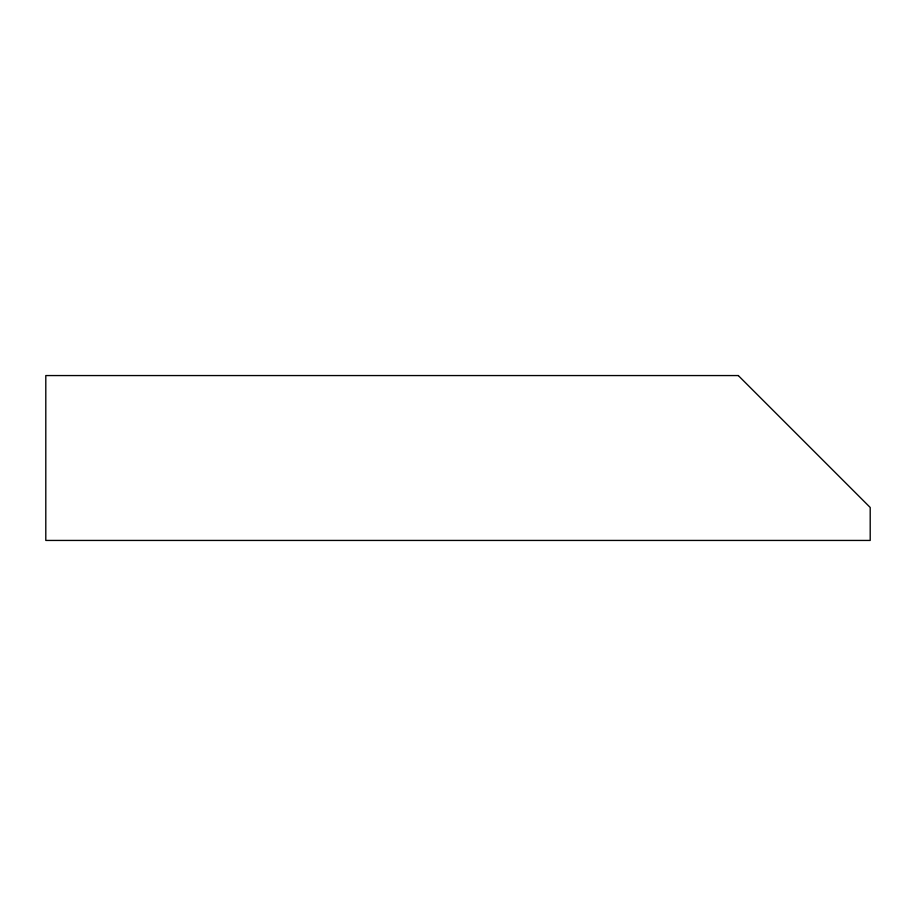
<?xml version="1.0" encoding="UTF-8"?>
<svg xmlns="http://www.w3.org/2000/svg" width="916" height="916" viewBox="0 0 916 916"><rect width="100%" height="100%" fill="white"/><g stroke="black" fill="none" stroke-linecap="round" stroke-linejoin="round"><path stroke-width="1.37" d="M738.296 375.56L45.8 375.56L45.8 540.44L870.2 540.44L870.2 507.464L738.296 375.56"/></g></svg>
